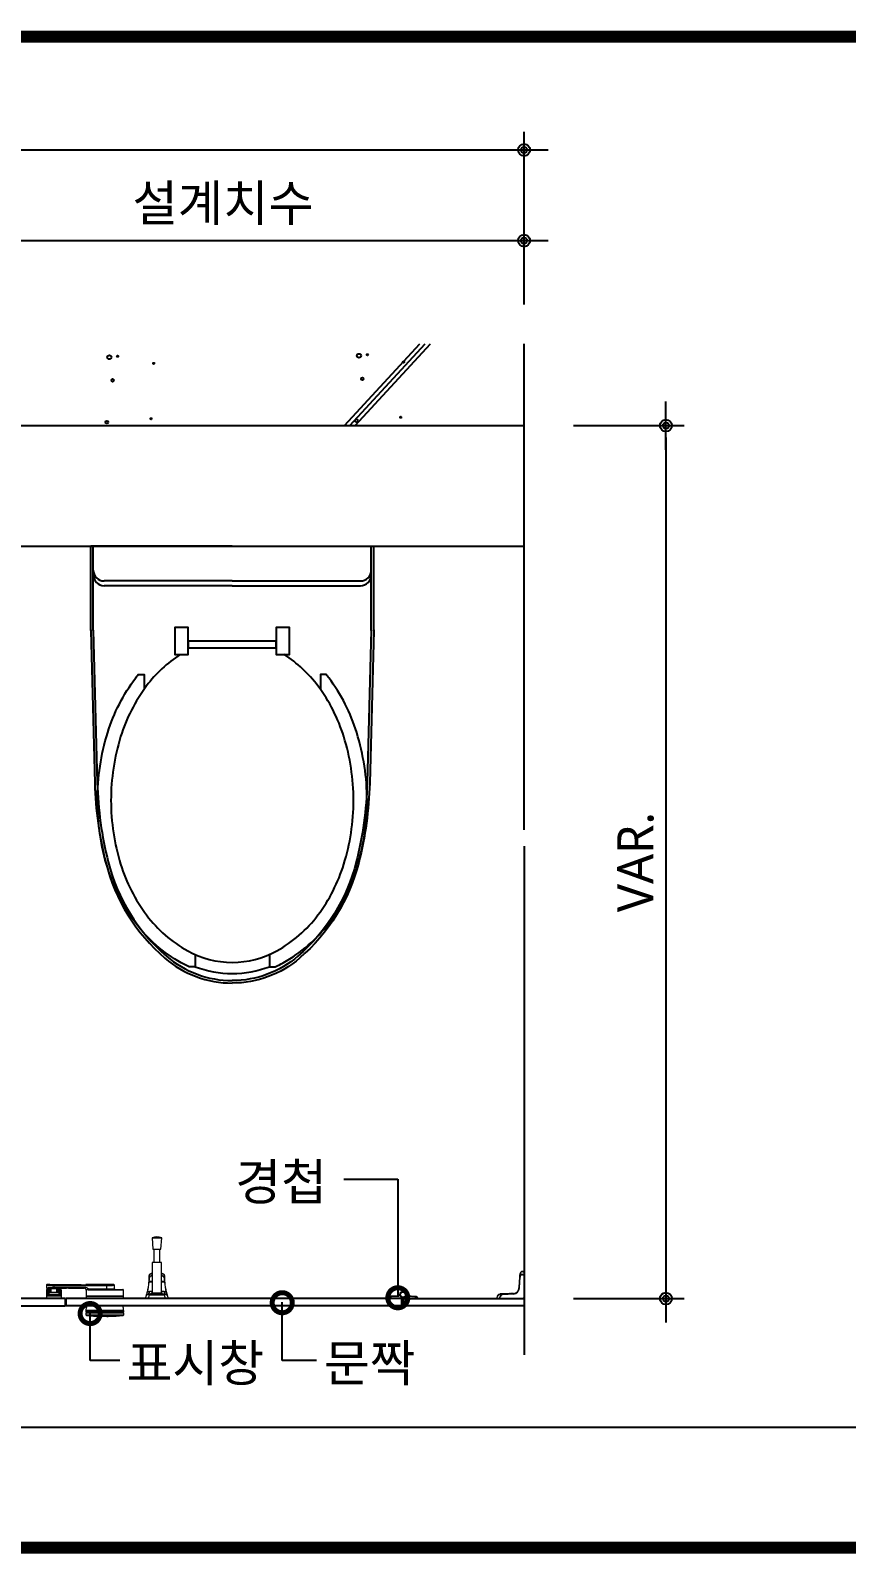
# Model space of a CAD drawing. Extents: x -256 to 8104, y -176 to 5714.
# Drawn here: x 3810 to 4488, y 2764 to 4029 of the extents above; entities that cross this region are included whole.
import ezdxf
from ezdxf.enums import TextEntityAlignment as Align

# ---------------------------------------------------------------- set-up
doc = ezdxf.new("R2010")
doc.units = 0
doc.header["$LTSCALE"] = 30
doc.layers.get('0').update_dxf_attribs({"linetype": 'CONTINUOUS'})
doc.layers.get('DEFPOINTS').update_dxf_attribs({"linetype": 'CONTINUOUS'})
for name, color, linetype in [('0_toilet', 6, 'CONTINUOUS'), ('DIM', 7, 'CONTINUOUS'), ('HAT', 8, 'CONTINUOUS'), ('경첩', 4, 'CONTINUOUS'), ('문자', 3, 'CONTINUOUS'), ('부자재', 4, 'CONTINUOUS'), ('옷걸이', 4, 'CONTINUOUS'), ('잠금쇠(회전형)', 4, 'CONTINUOUS'), ('치수', 1, 'CONTINUOUS'), ('해치', 8, 'CONTINUOUS')]:
    doc.layers.add(name, color=color, linetype=linetype)
doc.styles.add('돋움', font='malgun.ttf')
doc.dimstyles.new('10', dxfattribs={"dimscale": 10, "dimtxt": 3, "dimasz": 1, "dimexe": 1.5, "dimexo": 2, "dimgap": 1, "dimtad": 1, "dimdec": 0, "dimlunit": 6, "dimtxsty": '돋움', "dimblk": 'DIMDOT', "dimcen": -1, "dimdle": 1.5, "dimclrt": 3, "dimazin": 3, "dimtfac": 1, "dimtdec": 0, "dimtix": 1, "dimtmove": 2, "dimatfit": 3, "dimldrblk": 'DIMDOT', "dimarcsym": 0})

# ---------------------------------------------------------------- blocks, each defined once
blk = doc.blocks.new('DIMDOT')
at = {"linetype": 'Continuous'}
blk.add_line((-2, 0), (2, 0), dxfattribs=at)
for radius in [0.5, 0.25]:
    blk.add_circle((0, 0), radius, dxfattribs=at)
blk = doc.blocks.new('*D1074')
at = {"layer": 'DEFPOINTS', "color": 0}
for p in [(202562.7, -3123.2), (202562.7, -3848.2), (202659.6, -3848.2)]:
    blk.add_point(p, dxfattribs=at)
at = {"layer": 'DIM', "color": 0, "lineweight": -2, "ltscale": 10}
for p, q in [((202582.7, -3123.2), (202674.6, -3123.2)), ((202659.6, -3133.2), (202659.6, -3838.2)), ((202582.7, -3848.2), (202674.6, -3848.2))]:
    blk.add_line(p, q, dxfattribs=at)
at = {"layer": 'DIM', "color": 0, "lineweight": -2, "xscale": 10, "yscale": 10, "zscale": 10}
for p, rotation in [((202659.6, -3123.2), 90), ((202659.6, -3848.2), 270)]:
    blk.add_blockref('DIMDOT', p, dxfattribs=dict(at, rotation=rotation))
at = {"layer": 'DIM', "color": 3, "insert": (202634.4, -3485.7), "char_height": 30, "attachment_point": 5, "rotation": 90, "style": '돋움'}
blk.add_mtext('VAR.', dxfattribs=at)
blk = doc.blocks.new('_DOTSMALL')
at = {"color": 0, "linetype": 'ByBlock', "const_width": 0.5}
blk.add_lwpolyline([(-0.0625, 0, 1), (0.0625, 0, 1)], format="xyb", close=True, dxfattribs=at)
blk = doc.blocks.new('A$C63EC304E')
at = {"layer": '치수', "color": 1, "xscale": 2.5, "yscale": 2.5, "zscale": 2.5, "rotation": 234.3098741996962}
blk.add_blockref('_DOTSMALL', (0.312, 0.312), dxfattribs=at)
blk = doc.blocks.new('A$C2BC9653E')
at = {"layer": '치수', "xscale": 0.3333333333333333, "yscale": 0.3333333333333333, "zscale": 0.3333333333333333}
blk.add_blockref('A$C63EC304E', (0, 0), dxfattribs=at)
blk = doc.blocks.new('A$C7FC71301')
at = {"layer": '치수', "rotation": 180}
blk.add_blockref('A$C2BC9653E', (0.208, 0.208), dxfattribs=at)
blk = doc.blocks.new('A$C4A20372B')
at = {"layer": '치수'}
blk.add_blockref('A$C7FC71301', (0, 0), dxfattribs=at)
blk = doc.blocks.new('A$C566469F5')
at = {"layer": '치수'}
blk.add_blockref('A$C4A20372B', (0, 0), dxfattribs=at)
blk = doc.blocks.new('A$C7E317CD4')
at = {"layer": '해치', "xscale": 2, "yscale": 2, "zscale": 2}
blk.add_blockref('A$C566469F5', (0, 0), dxfattribs=at)
blk = doc.blocks.new('A$C601D7F27')
at = {"layer": '치수'}
blk.add_blockref('A$C7E317CD4', (0, 0), dxfattribs=at)
blk = doc.blocks.new('A$C38802C08')
at = {"layer": '치수'}
blk.add_blockref('A$C601D7F27', (0, 0), dxfattribs=at)
blk = doc.blocks.new('*D1075')
at = {"layer": 'DEFPOINTS', "color": 0}
for p in [(202541.7, -2969.6), (202041.7, -3042.7), (202541.7, -3042.7)]:
    blk.add_point(p, dxfattribs=at)
at = {"layer": 'DIM', "color": 0, "lineweight": -2, "ltscale": 10}
for p, q in [((202041.7, -3022.7), (202041.7, -2954.6)), ((202541.7, -3022.7), (202541.7, -2954.6)), ((202051.7, -2969.6), (202531.7, -2969.6))]:
    blk.add_line(p, q, dxfattribs=at)
at = {"layer": 'DIM', "color": 0, "lineweight": -2, "xscale": 10, "yscale": 10, "zscale": 10, "rotation": 180}
blk.add_blockref('DIMDOT', (202041.7, -2969.6), dxfattribs=at)
at = {"layer": 'DIM', "color": 0, "lineweight": -2, "xscale": 10, "yscale": 10, "zscale": 10}
blk.add_blockref('DIMDOT', (202541.7, -2969.6), dxfattribs=at)
at = {"layer": 'DIM', "color": 3, "insert": (202291.7, -2940), "char_height": 30, "attachment_point": 5, "style": '돋움'}
blk.add_mtext('설계치수', dxfattribs=at)
blk = doc.blocks.new('*D1076')
at = {"layer": 'DEFPOINTS', "color": 0}
for p in [(202541.7, -2894.3), (201041.7, -3042.7), (202541.7, -3042.7)]:
    blk.add_point(p, dxfattribs=at)
at = {"layer": 'DIM', "color": 0, "lineweight": -2, "ltscale": 10}
for p, q in [((201041.7, -3022.7), (201041.7, -2879.3)), ((202541.7, -3022.7), (202541.7, -2879.3)), ((201051.7, -2894.3), (202531.7, -2894.3))]:
    blk.add_line(p, q, dxfattribs=at)
at = {"layer": 'DIM', "color": 0, "lineweight": -2, "xscale": 10, "yscale": 10, "zscale": 10, "rotation": 180}
blk.add_blockref('DIMDOT', (201041.7, -2894.3), dxfattribs=at)
at = {"layer": 'DIM', "color": 0, "lineweight": -2, "xscale": 10, "yscale": 10, "zscale": 10}
blk.add_blockref('DIMDOT', (202541.7, -2894.3), dxfattribs=at)
at = {"layer": 'DIM', "color": 3, "insert": (201791.7, -2864.6), "char_height": 30, "attachment_point": 5, "style": '돋움'}
blk.add_mtext('설계치수', dxfattribs=at)
blk = doc.blocks.new('A$C10E41893')
at = {"layer": '부자재'}
for p, q in [((6.5, 0), (6.5, 196)), ((123.3, 196), (6.5, 196)), ((123.3, 192.5), (6.5, 192.5)), ((54.8, 0), (54.8, 177.5)), ((61.4, 0), (61.4, 177.5)), ((6.5, 0), (6.5, -196)), ((54.8, 0), (54.8, -177.5)), ((61.4, 0), (61.4, -177.5)), ((123.3, -192.5), (6.5, -192.5)), ((123.3, -196), (6.5, -196))]:
    blk.add_line(p, q, dxfattribs=at)
for points in [[(122.7, 196, -0.012538), (123.3, 196), (334.6, 190.3, -0.055395), (444.7, 175.1, -0.154276), (576.9, 93.3, -0.179504), (611.5, 0, -0.179504)], [(122.8, 192.5, -0.012538), (123.2, 192.5), (334.5, 186.8, -0.055395), (443.8, 171.7, -0.154276), (574.3, 91, -0.179504), (608, 0, -0.179504)], [(572, 51.4), (588.8, 51.4), (588.8, 59.6, 0.021185), (583.3, 70.7, 0.106084), (528.4, 133.7, 0.085733), (452.6, 172.4, 0.075373), (358.7, 186.6, 0.075373), (264.8, 172.4, 0.085733), (189, 133.7, 0.007337), (184.4, 130.1), (184.4, 122), (204.7, 122)], [(156.7, -72, 0.089162), (200.2, -118.7, 0.085733), (270.3, -154.5, 0.075373), (358.7, -167.9, 0.075373), (447.1, -154.5, 0.085733), (517.2, -118.7, 0.106084), (567, -61.6, 0.126931), (582.8, 0, 0.126931), (567, 61.6, 0.106084), (517.2, 118.7, 0.085733), (447.1, 154.5, 0.075373), (358.7, 167.9, 0.075373), (270.3, 154.5, 0.085733), (200.2, 118.7, 0.089162), (156.7, 72)], [(588.8, -51.4, 0.090214), (598.2, 0, 0.090214), (588.8, 51.4, 0.106084)], [(122.7, -196, 0.012538), (123.3, -196), (334.6, -190.3, 0.055395), (444.7, -175.1, 0.154276), (576.9, -93.3, 0.179504), (611.5, 0, 0.179504)], [(122.8, -192.5, 0.012538), (123.2, -192.5), (334.5, -186.8, 0.055395), (443.8, -171.7, 0.154276), (574.3, -91, 0.179504), (608, 0, 0.179504)], [(572, -51.4), (588.8, -51.4), (588.8, -59.6, -0.021185), (583.3, -70.7, -0.106084), (528.4, -133.7, -0.085733), (452.6, -172.4, -0.075373), (358.7, -186.6, -0.075373), (264.8, -172.4, -0.085733), (189, -133.7, -0.007337), (184.4, -130.1), (184.4, -122), (204.7, -122)]]:
    blk.add_lwpolyline(points, format="xyb", dxfattribs=at)
blk.add_lwpolyline([(138, -60.8), (119.3, -60.8), (119.3, -79.5), (156.7, -79.5), (156.7, -60.8), (138, -60.8), (147.3, -60.8), (147.3, 60.8), (138, 60.8), (156.7, 60.8), (156.7, 79.5), (119.3, 79.5), (119.3, 60.8), (138, 60.8), (138, -60.8), (119.3, -60.8)], dxfattribs=at)
for centre, start, end in [((39.8, 177.5), 0, 90), ((46.4, 177.5), 0, 90), ((39.8, -177.5), 270, 0), ((46.4, -177.5), 270, 0)]:
    blk.add_arc(centre, 15, start, end, dxfattribs=at)
blk = doc.blocks.new('AURA_40', base_point=(198321.5, -6824.2))
for p, q in [((202541.7, -3459), (202541.7, -3055.4)), ((201041.7, -3123.2), (202541.7, -3123.2)), ((201041.7, -3223.2), (202541.7, -3223.2)), ((202541.7, -3472.4), (202541.7, -3894.9))]:
    blk.add_line(p, q)
at = {"color": 8}
for p, q in [((200805.6, -3955), (202768.2, -3955)), ((202768.2, -3955), (204153.5, -3955))]:
    blk.add_line(p, q, dxfattribs=at)
at = {"color": 8, "const_width": 10}
for points in [[(200805.6, -2800.1), (204153.5, -2800.1)], [(198368.9, -4055), (204153.5, -4055)]]:
    blk.add_lwpolyline(points, dxfattribs=at)
at = {"layer": '0_toilet'}
for p, q in [((202160.7, -3848.2), (201931.7, -3848.2)), ((201931.7, -3854.2), (202160.7, -3854.2)), ((202160.7, -3854.2), (202160.7, -3848.2)), ((202440.3, -3848.2), (202161.4, -3848.2)), ((202161.4, -3854.2), (202161.4, -3848.2)), ((202440.3, -3854.2), (202161.4, -3854.2)), ((202440.3, -3854.2), (202440.3, -3848.2)), ((202441.8, -3848.2), (202541.7, -3848.2)), ((202441.8, -3854.2), (202441.8, -3848.2)), ((202541.7, -3854.2), (202441.8, -3854.2))]:
    blk.add_line(p, q, dxfattribs=at)
at = {"layer": '경첩', "color": 4, "linetype": 'Continuous', "lineweight": 15}
for p, q in [((202538.1, -3830.4), (202537.7, -3839.4)), ((202537.9, -3829), (202537.8, -3831.7)), ((202537.8, -3831.7), (202538, -3832)), ((202537.8, -3832.4), (202538, -3832.6)), ((202537.9, -3829), (202538.2, -3829.3)), ((202537.9, -3839.4), (202538.4, -3830.4)), ((202538, -3828.4), (202538.2, -3828.6)), ((202538.2, -3827.9), (202538.1, -3830.4)), ((202538.4, -3829.4), (202538.5, -3827.9)), ((202540.5, -3828.2), (202540.5, -3828.1)), ((202540.5, -3828.1), (202541.7, -3828.1)), ((202540.5, -3828.2), (202540.5, -3828.4)), ((202541.7, -3828.2), (202540.5, -3828.2)), ((202540.5, -3828.4), (202541.7, -3828.4)), ((202540.6, -3825.9), (202540.6, -3825.7)), ((202541.7, -3825.7), (202540.6, -3825.7)), ((202540.6, -3825.9), (202541.7, -3825.9)), ((202541.7, -3825.9), (202541.7, -3825.7)), ((202541.7, -3828.1), (202541.7, -3825.9)), ((202541.7, -3828.4), (202541.7, -3828.2)), ((202541.7, -3828.4), (202541.7, -3846.7)), ((202524, -3844.6), (202521.5, -3844.7)), ((202521.5, -3844.9), (202522.9, -3844.9)), ((202521.9, -3844.5), (202522, -3844.4)), ((202521.9, -3844.5), (202522.1, -3844.7)), ((202525.2, -3844.3), (202522, -3844.4)), ((202532.9, -3844.2), (202524, -3844.6)), ((202524, -3844.8), (202532.9, -3844.4)), ((202525.2, -3844.3), (202525.5, -3844.5)), ((202525.9, -3844.2), (202526.2, -3844.5)), ((202526.3, -3844.2), (202526.5, -3844.5)), ((202529.6, -3844.1), (202526.9, -3844.2)), ((202526.9, -3844.2), (202527.2, -3844.4)), ((202529.6, -3844.1), (202529.9, -3844.3)), ((202530.3, -3844), (202530.5, -3844.3)), ((202530.6, -3844), (202530.9, -3844.2)), ((202532.7, -3843.9), (202531.3, -3844)), ((202531.3, -3844), (202531.6, -3844.2)), ((202532.7, -3843.9), (202532.9, -3844.2)), ((202532.9, -3843.9), (202532.7, -3843.9)), ((202533.9, -3843.7), (202534.1, -3843.9)), ((202534.5, -3843.6), (202534.6, -3843.8)), ((202534.7, -3843.5), (202534.9, -3843.7)), ((202535.2, -3843.2), (202535.3, -3843.4)), ((202535.4, -3843.1), (202535.6, -3843.3)), ((202536.5, -3842), (202536.6, -3842.2)), ((202536.6, -3841.8), (202536.8, -3842)), ((202536.9, -3841.4), (202537.1, -3841.6)), ((202537, -3841.2), (202537.2, -3841.4)), ((202537.2, -3840.8), (202537.4, -3841)), ((202537.5, -3840.5), (202537.3, -3840.2)), ((202537.3, -3840.2), (202537.5, -3840.4)), ((202537.5, -3838.7), (202537.4, -3839.4)), ((202537.4, -3839.6), (202537.6, -3839.9)), ((202537.4, -3839.9), (202537.6, -3840.1)), ((202537.6, -3836.6), (202537.5, -3837)), ((202537.5, -3837), (202537.8, -3837.3)), ((202537.5, -3837.3), (202537.8, -3837.5)), ((202537.5, -3837.3), (202537.5, -3838.2)), ((202537.5, -3838.2), (202537.7, -3838.4)), ((202537.5, -3838.2), (202537.5, -3838.3)), ((202537.5, -3838.3), (202537.7, -3838.5)), ((202537.5, -3838.3), (202537.5, -3838.6)), ((202537.5, -3838.6), (202537.7, -3838.9)), ((202537.5, -3838.6), (202537.5, -3838.7)), ((202537.5, -3838.7), (202537.7, -3839)), ((202537.7, -3833.7), (202537.6, -3836.6)), ((202537.6, -3836.6), (202537.8, -3836.8)), ((202537.6, -3836.6), (202537.8, -3836.9)), ((202537.7, -3832.7), (202538, -3833)), ((202537.7, -3832.7), (202537.7, -3833.4)), ((202537.7, -3833.4), (202538, -3833.6)), ((202537.7, -3833.7), (202537.9, -3834)), ((202519.5, -3847), (202519.2, -3847)), ((202519.2, -3847), (202519.2, -3848.2)), ((202519.2, -3848.2), (202519.5, -3848.2)), ((202519.5, -3848.2), (202519.5, -3847)), ((202519.5, -3848.2), (202521.6, -3848.2)), ((202521.6, -3848.2), (202521.6, -3846.9)), ((202521.6, -3846.9), (202521.7, -3846.9)), ((202521.7, -3846.9), (202522, -3846.9)), ((202521.7, -3846.9), (202521.7, -3848.2)), ((202521.7, -3848.2), (202522, -3848.2)), ((202522, -3848.2), (202522, -3846.9)), ((202540.2, -3848.2), (202522, -3848.2))]:
    blk.add_line(p, q, dxfattribs=at)
at = {"layer": '경첩', "color": 4, "linetype": 'Continuous', "lineweight": 15, "flags": 128}
for points in [[(202537.8, -3831.7), (202537.8, -3831.8), (202537.8, -3832), (202537.8, -3832.1), (202537.8, -3832.2), (202537.8, -3832.3), (202537.8, -3832.3), (202537.8, -3832.4), (202537.8, -3832.4)], [(202537.9, -3828.5), (202538, -3828.5), (202538, -3828.5), (202538, -3828.5), (202538, -3828.4), (202538, -3828.4), (202538, -3828.4), (202538, -3828.4), (202538, -3828.4)], [(202537.9, -3828.5), (202537.9, -3828.6), (202537.9, -3828.7), (202537.9, -3828.9), (202537.9, -3829)], [(202538.1, -3830.4), (202538.1, -3830.4), (202538.1, -3830.4), (202538.2, -3830.4), (202538.2, -3830.4), (202538.2, -3830.4), (202538.3, -3830.4), (202538.3, -3830.4), (202538.4, -3830.4)], [(202538.5, -3827.9), (202538.4, -3827.9), (202538.4, -3827.9), (202538.3, -3827.9), (202538.3, -3827.9), (202538.3, -3827.9), (202538.2, -3827.9), (202538.2, -3827.9), (202538.2, -3827.9)], [(202521.5, -3844.9), (202521.5, -3844.9), (202521.5, -3844.8), (202521.5, -3844.8), (202521.5, -3844.8), (202521.5, -3844.7), (202521.5, -3844.7), (202521.5, -3844.7), (202521.5, -3844.7)], [(202524, -3844.6), (202524, -3844.6), (202524, -3844.6), (202524, -3844.6), (202524, -3844.6), (202524, -3844.7), (202524, -3844.7), (202524, -3844.8), (202524, -3844.8)], [(202525.9, -3844.2), (202525.9, -3844.2), (202525.9, -3844.2), (202525.8, -3844.2), (202525.7, -3844.2), (202525.6, -3844.2), (202525.5, -3844.3), (202525.4, -3844.3), (202525.2, -3844.3)], [(202526.9, -3844.2), (202526.8, -3844.2), (202526.7, -3844.2), (202526.6, -3844.2), (202526.5, -3844.2), (202526.4, -3844.2), (202526.3, -3844.2), (202526.3, -3844.2), (202526.3, -3844.2), (202526.3, -3844.2)], [(202530.3, -3844), (202530.3, -3844), (202530.3, -3844), (202530.2, -3844), (202530.1, -3844), (202530, -3844), (202529.9, -3844), (202529.8, -3844.1), (202529.6, -3844.1)], [(202531.3, -3844), (202531.2, -3844), (202531.1, -3844), (202530.9, -3844), (202530.8, -3844), (202530.8, -3844), (202530.7, -3844), (202530.7, -3844), (202530.6, -3844)], [(202532.9, -3844.2), (202532.9, -3844.2), (202532.9, -3844.2), (202532.9, -3844.2), (202532.9, -3844.2), (202532.9, -3844.3), (202532.9, -3844.3), (202532.9, -3844.4), (202532.9, -3844.4)], [(202537.3, -3840.2), (202537.3, -3840.2), (202537.3, -3840.2)], [(202537.4, -3839.6), (202537.4, -3839.8), (202537.4, -3839.9)], [(202537.5, -3837), (202537.5, -3837.1), (202537.5, -3837.2), (202537.5, -3837.3)], [(202537.6, -3836.6), (202537.6, -3836.6), (202537.6, -3836.6)], [(202537.7, -3839.4), (202537.7, -3839.4), (202537.7, -3839.4), (202537.7, -3839.4), (202537.8, -3839.4), (202537.8, -3839.4), (202537.8, -3839.4), (202537.9, -3839.4), (202537.9, -3839.4)]]:
    blk.add_lwpolyline(points, dxfattribs=at)
at = {"layer": '경첩', "color": 4, "linetype": 'Continuous', "lineweight": 15}
for centre, radius, start, end in [((202540.5, -3830.5), 2.35, 90, 177.3017), ((202540.6, -3828), 2.35, 90, 177.3017), ((202540.5, -3830.5), 2.1, 90, 177.3017), ((202540.6, -3828), 2.1, 90, 177.3017), ((202521.6, -3847), 2.35, 92.6983, 180), ((202521.6, -3847), 2.1, 92.6983, 180), ((202524.1, -3846.9), 2.35, 92.6983, 180), ((202524.1, -3846.9), 2.1, 92.6983, 180), ((202532.7, -3839.2), 5.25, 272.6983, 357.3017), ((202532.7, -3839.2), 5, 272.6983, 357.3017), ((202532.7, -3839.2), 4.75, 272.6983, 285), ((202532.7, -3839.2), 4.75, 284.9998, 291.7506), ((202532.7, -3839.2), 4.75, 294.9948, 301.2998), ((202532.7, -3839.2), 4.75, 301.2991, 304.3858), ((202532.7, -3839.2), 4.75, 304.3849, 322.5608), ((202532.7, -3839.2), 4.75, 322.5612, 325.6145), ((202532.7, -3839.2), 4.75, 325.6151, 331.8264), ((202532.7, -3839.2), 4.75, 335.0052, 340.234), ((202532.7, -3839.2), 4.75, 340.234, 346.7569), ((202532.7, -3839.2), 4.75, 346.8377, 351.3944), ((202532.7, -3839.2), 4.75, 354.0912, 357.3017), ((202540.2, -3846.7), 1.5, 270, 0)]:
    blk.add_arc(centre, radius, start, end, dxfattribs=at)
at = {"layer": '부자재'}
for p, q in [((202429.6, -3847.3), (202429.6, -3848.2)), ((202440.3, -3848.2), (202429.6, -3848.2)), ((202437.4, -3846.1), (202430.2, -3846.6)), ((202430.9, -3847.1), (202430.9, -3848.2)), ((202441.1, -3847.6), (202441.1, -3848.4)), ((202441.3, -3848.4), (202441.1, -3848.4)), ((202441.3, -3847.6), (202441.3, -3848.4)), ((202441.8, -3848.1), (202441.8, -3848.2)), ((202441.8, -3848.2), (202452.8, -3848.2)), ((202444.1, -3846), (202452.2, -3846.6)), ((202451.5, -3847.1), (202451.5, -3848.2)), ((202452.8, -3847.3), (202452.8, -3848.2))]:
    blk.add_line(p, q, dxfattribs=at)
at = {"layer": '부자재', "color": 1}
blk.add_circle((202441.2, -3845), 2.34, dxfattribs=at)
at = {"layer": '부자재'}
for centre, radius, start, end in [((202437.3, -3844.8), 1.29, 272.9231, 352.4724), ((202441.2, -3845), 2.62, 270, 180), ((202445.1, -3844.8), 1.29, 187.5276, 267.0769), ((202430.3, -3847.3), 0.7, 101.7765, 181.6712), ((202431.7, -3847.3), 0.884, 113.4077, 164.5497), ((202441.6, -3849.2), 1.65, 102.5267, 141.5475), ((202440.9, -3849.2), 1.65, 43.1003, 77.4733), ((202441.3, -3845.3), 2.86, 280.084, 345.9792), ((202450.7, -3847.3), 0.884, 15.4503, 67.3004), ((202452.1, -3847.3), 0.7, 358.3288, 78.2235)]:
    blk.add_arc(centre, radius, start, end, dxfattribs=at)
at = {"layer": '옷걸이', "lineweight": 15}
for p, q in [((202232.7, -3797.7), (202233.4, -3807.2)), ((202232.7, -3797.7), (202240.7, -3797.7)), ((202233.4, -3807.2), (202239.9, -3807.2)), ((202234.2, -3807.2), (202234.2, -3818.1)), ((202239.2, -3818.1), (202239.2, -3807.2)), ((202239.9, -3807.2), (202240.7, -3797.7)), ((202232.9, -3818.3), (202232.7, -3843.6)), ((202240.4, -3818.3), (202232.9, -3818.3)), ((202233.2, -3818.1), (202236.7, -3818.1)), ((202236.7, -3818.1), (202240.1, -3818.1)), ((202240.6, -3843.6), (202240.4, -3818.3)), ((202232.8, -3827.5), (202232.7, -3827.5)), ((202232.7, -3827.5), (202232.7, -3827.6)), ((202232.8, -3827.6), (202232.7, -3827.6)), ((202232.7, -3829.1), (202232.7, -3829.4)), ((202232.7, -3829.1), (202232.8, -3829.1)), ((202232.8, -3829.4), (202232.7, -3829.4)), ((202240.6, -3827.5), (202240.5, -3827.5)), ((202240.6, -3827.6), (202240.5, -3827.6)), ((202240.5, -3829.1), (202240.6, -3829.1)), ((202240.6, -3829.4), (202240.5, -3829.4)), ((202240.6, -3827.5), (202240.6, -3827.6)), ((202240.6, -3829.1), (202240.6, -3829.4)), ((202229, -3844.7), (202228.9, -3844.8)), ((202228.9, -3844.8), (202228.9, -3844.8)), ((202244.4, -3844.8), (202228.9, -3844.8)), ((202230.4, -3842.7), (202229, -3842.7)), ((202230.4, -3842.7), (202229, -3842.7)), ((202232.8, -3834.6), (202230.3, -3834.6)), ((202230.3, -3843.2), (202230.4, -3842.7)), ((202230.4, -3833.8), (202232.8, -3833.8)), ((202230.4, -3845.5), (202230.4, -3844.9)), ((202230.4, -3844.9), (202242.9, -3844.9)), ((202241.4, -3843.6), (202231.9, -3843.6)), ((202240.5, -3833.8), (202242.9, -3833.8)), ((202243, -3834.6), (202240.5, -3834.6)), ((202244.3, -3842.7), (202242.9, -3842.7)), ((202242.9, -3842.7), (202243, -3843.2)), ((202244.3, -3842.7), (202242.9, -3842.7)), ((202242.9, -3845.5), (202242.9, -3844.9)), ((202244.4, -3844.8), (202244.3, -3844.7)), ((202244.5, -3844.8), (202244.4, -3844.7)), ((202244.4, -3844.8), (202244.4, -3844.8)), ((202227.2, -3848.1), (202228, -3845.5)), ((202229.5, -3848.1), (202227.2, -3848.1)), ((202228, -3845.5), (202228, -3845.5)), ((202228, -3845.5), (202228, -3845.5)), ((202230.4, -3845.5), (202229.5, -3848.1)), ((202243.8, -3848.1), (202229.5, -3848.1)), ((202242.9, -3845.5), (202230.4, -3845.5)), ((202243.8, -3848.1), (202242.9, -3845.5)), ((202246.2, -3848.1), (202243.8, -3848.1)), ((202245.3, -3845.5), (202246.2, -3848.1)), ((202245.3, -3845.5), (202245.3, -3845.5)), ((202245.3, -3845.5), (202245.3, -3845.5))]:
    blk.add_line(p, q, dxfattribs=at)
at = {"layer": '옷걸이', "lineweight": 15, "flags": 128}
for points in [[(202232.7, -3827.5), (202232.7, -3827.5), (202232.3, -3827.5), (202232, -3827.5), (202231.7, -3827.6), (202231.4, -3827.7), (202231.1, -3827.9), (202230.9, -3828), (202230.7, -3828.2), (202230.5, -3828.4), (202230.4, -3828.6), (202230.3, -3828.8), (202230.2, -3829.1), (202230.2, -3829.1)], [(202232.7, -3827.6), (202232.3, -3827.6), (202231.9, -3827.6), (202231.5, -3827.8), (202231.2, -3827.9), (202230.9, -3828.1), (202230.6, -3828.3), (202230.4, -3828.6), (202230.3, -3828.8), (202230.2, -3829.1), (202230.2, -3829.2)], [(202230.2, -3830.7), (202230.3, -3830.4), (202230.4, -3830.2), (202230.6, -3829.9), (202230.8, -3829.7), (202231.1, -3829.5), (202231.4, -3829.3), (202231.8, -3829.2), (202232.2, -3829.1), (202232.7, -3829.1)], [(202232.7, -3829.4), (202232.2, -3829.5), (202231.9, -3829.5), (202231.5, -3829.7), (202231.2, -3829.8), (202231, -3830), (202230.8, -3830.2), (202230.6, -3830.4), (202230.5, -3830.6), (202230.5, -3830.9)], [(202243.1, -3829.2), (202243.1, -3829.2), (202243.1, -3828.9), (202243, -3828.7), (202242.9, -3828.5), (202242.7, -3828.3), (202242.6, -3828.1), (202242.3, -3827.9), (202242.1, -3827.8), (202241.8, -3827.7), (202241.5, -3827.6), (202241.2, -3827.5), (202240.8, -3827.5), (202240.6, -3827.5)], [(202243.1, -3829.2), (202243, -3828.9), (202243, -3828.7), (202242.8, -3828.4), (202242.6, -3828.2), (202242.3, -3828), (202241.9, -3827.8), (202241.6, -3827.7), (202241.2, -3827.6), (202240.7, -3827.6), (202240.6, -3827.6)], [(202240.6, -3829.1), (202241, -3829.1), (202241.4, -3829.2), (202241.8, -3829.3), (202242.1, -3829.4), (202242.4, -3829.6), (202242.7, -3829.8), (202242.9, -3830.1), (202243, -3830.3), (202243.1, -3830.7)], [(202242.8, -3830.9), (202242.8, -3830.6), (202242.6, -3830.3), (202242.5, -3830.1), (202242.2, -3829.9), (202242, -3829.8), (202241.7, -3829.6), (202241.3, -3829.5), (202240.9, -3829.5), (202240.6, -3829.4)], [(202228.7, -3842.9), (202228.7, -3842.9), (202228.7, -3842.9)], [(202228.9, -3844.7), (202228.9, -3844.8), (202228.8, -3844.8)], [(202229, -3844.7), (202229, -3844.8), (202228.9, -3844.8)], [(202228.9, -3844.7), (202228.9, -3844.7), (202229, -3844.7)], [(202229, -3842.7), (202229, -3842.7), (202229, -3842.7)], [(202230.1, -3834.5), (202230.1, -3834.5), (202230.1, -3834.5), (202230.1, -3834.5), (202230.1, -3834.5), (202230.2, -3834.6), (202230.2, -3834.6), (202230.3, -3834.6), (202230.3, -3834.6)], [(202231.2, -3844.8), (202230.7, -3844.8), (202230.5, -3844.8), (202230.4, -3844.7), (202230.5, -3844.7), (202230.8, -3844.7), (202230.9, -3844.6)], [(202232.7, -3842.3), (202232.1, -3842.3), (202230.8, -3842.4)], [(202242.5, -3842.4), (202240.9, -3842.3), (202240.6, -3842.3)], [(202242.4, -3844.6), (202242.7, -3844.7), (202242.9, -3844.7), (202242.9, -3844.7), (202242.7, -3844.8), (202242.4, -3844.8), (202241.9, -3844.8)], [(202243.2, -3834.5), (202243.2, -3834.5), (202243.2, -3834.5), (202243.2, -3834.5), (202243.2, -3834.5), (202243.1, -3834.6), (202243.1, -3834.6), (202243, -3834.6), (202243, -3834.6)], [(202244.4, -3844.8), (202244.3, -3844.8), (202244.3, -3844.7)], [(202244.4, -3844.7), (202244.4, -3844.7), (202244.3, -3844.7)]]:
    blk.add_lwpolyline(points, dxfattribs=at)
at = {"layer": '옷걸이', "lineweight": 15}
for centre, radius, start, end in [((202236.7, -3808), 11, 68.7607, 111.2393), ((202233.2, -3818.3), 0.25, 90, 179.5), ((202240.1, -3818.3), 0.25, 0.5, 90), ((202177.5, -3830.3), 52.8, 356.4511, 359.6096), ((202177.5, -3830.3), 52.8, 359.6096, 1.2369), ((202230.5, -3830.7), 0.227, 188.2087, 276.392), ((202177.5, -3830.5), 53, 356.4511, 359.6096), ((202177.5, -3828.7), 55.3, 359.6189, 1.2073), ((202295.8, -3828.7), 55.3, 178.7927, 180.3811), ((202242.8, -3830.7), 0.227, 263.608, 351.7913), ((202295.8, -3830.5), 53, 180.3904, 183.5489), ((202295.8, -3830.3), 52.8, 178.7631, 180.3904), ((202295.8, -3830.3), 52.8, 180.3904, 183.5489), ((202178.7, -3830.7), 51.5, 343.2376, 346.2577), ((202228.9, -3845.8), 1, 89.9937, 161.8081), ((202229.1, -3845.9), 1.17, 101.397, 160.6752), ((202179.1, -3830.5), 51.3, 343.5226, 346.2377), ((202177.5, -3830.3), 52.8, 346.2317, 355.4136), ((202229, -3842.9), 0.25, 90.2728, 166.2395), ((202229, -3843), 0.247, 89.2585, 165.9158), ((202228.5, -3843), 1.81, 282.0607, 352.5143), ((202177.5, -3830.3), 53, 346.5097, 355.4136), ((202228.4, -3842.6), 2.24, 284.8265, 3.5932), ((202230.4, -3833.6), 0.23, 185.4574, 275.1888), ((202177.5, -3830.3), 52.8, 355.4136, 356.451), ((202196.4, -3831.2), 34.1, 354.2736, 355.5668), ((202230.7, -3842.8), 0.376, 79.9393, 150.5456), ((202230.6, -3842.7), 0.248, 89.5881, 179.723), ((202230.8, -3842.7), 0.307, 84.7786, 118.9817), ((202230.5, -3843.3), 1.43, 284.1057, 346.9245), ((202236.8, -3443.7), 401.1, 269.1968, 270.7316), ((202242.8, -3843.3), 1.44, 193.1186, 255.9655), ((202242.5, -3842.8), 0.4, 32.0092, 97.8083), ((202242.5, -3842.7), 0.271, 58.6344, 97.6053), ((202244.9, -3842.6), 2.24, 176.3909, 255.1894), ((202242.7, -3842.7), 0.248, 0.277, 90.4119), ((202242.9, -3833.6), 0.23, 264.8112, 354.5426), ((202276.9, -3831.2), 34.1, 184.4333, 185.7264), ((202295.8, -3830.3), 53, 184.5864, 193.4903), ((202244.8, -3843), 1.8, 186.7864, 258.2605), ((202295.8, -3830.3), 52.8, 183.5489, 184.5865), ((202295.8, -3830.3), 52.8, 184.5864, 193.7683), ((202244.3, -3842.9), 0.25, 13.7617, 89.4531), ((202244.3, -3843), 0.247, 14.0842, 90.7415), ((202294, -3830.5), 51.2, 193.7584, 196.469), ((202244.4, -3845.8), 1, 18.1919, 90.0063), ((202244.2, -3845.9), 1.16, 19.2937, 79.3942), ((202294.8, -3830.6), 51.7, 193.7493, 196.7564)]:
    blk.add_arc(centre, radius, start, end, dxfattribs=at)
at = {"layer": '잠금쇠(회전형)', "linetype": 'Continuous', "lineweight": 15}
for p, q in [((202144.9, -3837.1), (202144.9, -3839.6)), ((202144.9, -3839.6), (202148.2, -3839.6)), ((202144.9, -3841.2), (202144.9, -3848.2)), ((202145.3, -3841.2), (202144.9, -3841.2)), ((202145.3, -3846.2), (202145.3, -3841.2)), ((202145.3, -3841.2), (202145.8, -3841.2)), ((202147.3, -3836.6), (202145.4, -3836.6)), ((202145.4, -3840.7), (202145.8, -3840.7)), ((202145.8, -3841.2), (202145.8, -3840.7)), ((202145.8, -3840.7), (202147.7, -3840.7)), ((202145.8, -3841.2), (202145.8, -3845.7)), ((202147.7, -3841.2), (202145.8, -3841.2)), ((202145.9, -3841.7), (202147.7, -3841.7)), ((202145.9, -3845.7), (202145.9, -3841.7)), ((202146.4, -3842.2), (202145.9, -3841.7)), ((202146.4, -3842.2), (202146.4, -3845.7)), ((202147.7, -3842.2), (202146.4, -3842.2)), ((202146.9, -3843.2), (202146.9, -3844.7)), ((202154.1, -3843.2), (202146.9, -3843.2)), ((202146.9, -3844.7), (202154.1, -3844.7)), ((202147.2, -3842.9), (202153.9, -3842.9)), ((202153.9, -3844.9), (202147.2, -3844.9)), ((202147.7, -3841.2), (202147.7, -3840.7)), ((202147.7, -3840.7), (202148.7, -3840.7)), ((202147.7, -3841.7), (202147.7, -3841.2)), ((202148.2, -3841.2), (202147.7, -3841.2)), ((202147.7, -3841.7), (202147.7, -3842.2)), ((202147.7, -3841.7), (202148.2, -3841.7)), ((202148.7, -3842.2), (202147.7, -3842.2)), ((202148.2, -3839.6), (202148.2, -3839.6)), ((202148.2, -3841.2), (202148.2, -3841.7)), ((202148.7, -3841.2), (202148.2, -3841.2)), ((202148.2, -3841.7), (202148.7, -3841.7)), ((202148.7, -3840.1), (202148.7, -3842.9)), ((202173.7, -3836.8), (202151.2, -3836.8)), ((202173.7, -3836.8), (202151.2, -3836.8)), ((202151.2, -3836.8), (202151.2, -3836.8)), ((202151.2, -3837), (202195.2, -3837)), ((202151.2, -3837.5), (202151.2, -3837)), ((202151.2, -3837.5), (202151.2, -3839.1)), ((202195.2, -3837.5), (202151.2, -3837.5)), ((202177.6, -3839.1), (202151.2, -3839.1)), ((202153.7, -3842.9), (202153.7, -3840.1)), ((202153.7, -3840.7), (202154.7, -3840.7)), ((202154.2, -3841.2), (202153.7, -3841.2)), ((202153.7, -3841.7), (202154.2, -3841.7)), ((202154.7, -3842.2), (202153.7, -3842.2)), ((202153.9, -3842.9), (202155.2, -3842.9)), ((202155.2, -3844.9), (202153.9, -3844.9)), ((202155.4, -3843.2), (202154.1, -3843.2)), ((202154.1, -3844.7), (202155.4, -3844.7)), ((202154.2, -3839.6), (202161.5, -3839.6)), ((202154.7, -3841.2), (202154.2, -3841.2)), ((202154.2, -3841.7), (202154.2, -3841.2)), ((202154.2, -3841.7), (202154.7, -3841.7)), ((202154.7, -3840.7), (202154.7, -3841.2)), ((202154.7, -3840.7), (202156.6, -3840.7)), ((202156.6, -3841.2), (202154.7, -3841.2)), ((202154.7, -3841.2), (202154.7, -3841.7)), ((202154.7, -3841.7), (202156.4, -3841.7)), ((202154.7, -3841.7), (202154.7, -3842.2)), ((202155.9, -3842.2), (202154.7, -3842.2)), ((202155.4, -3844.7), (202155.4, -3843.2)), ((202156.4, -3841.7), (202155.9, -3842.2)), ((202155.9, -3845.7), (202155.9, -3842.2)), ((202156.4, -3841.7), (202156.4, -3845.7)), ((202156.6, -3840.7), (202156.6, -3841.2)), ((202156.6, -3840.7), (202156.9, -3840.7)), ((202156.6, -3845.7), (202156.6, -3841.2)), ((202156.6, -3841.2), (202157, -3841.2)), ((202157, -3841.2), (202157, -3846.2)), ((202157.4, -3841.2), (202157, -3841.2)), ((202157.4, -3848.2), (202157.4, -3841.2)), ((202163.4, -3839.6), (202176.4, -3839.6)), ((202173.7, -3836.8), (202173.7, -3836.8)), ((202176.4, -3839.6), (202176.4, -3839.6)), ((202200.9, -3836.6), (202177.6, -3836.6)), ((202177.9, -3841.2), (202177.9, -3846.1)), ((202179.3, -3840.6), (202179.2, -3840.4)), ((202208.9, -3841.1), (202179.4, -3841.1)), ((202180, -3840.6), (202180, -3840.1)), ((202180, -3840.1), (202195.2, -3840.1)), ((202180, -3840.6), (202208.4, -3840.6)), ((202195.2, -3837), (202195.2, -3837.5)), ((202195.2, -3840.1), (202195.2, -3837.5)), ((202195.2, -3840.6), (202195.2, -3840.1)), ((202195.2, -3840.1), (202201.4, -3840.1)), ((202201.4, -3840.1), (202201.4, -3837.1)), ((202208.9, -3846.1), (202208.9, -3841.1)), ((202144.9, -3848.2), (202157.4, -3848.2)), ((202157, -3846.2), (202145.3, -3846.2)), ((202145.8, -3845.7), (202145.9, -3845.7)), ((202145.9, -3845.7), (202146, -3845.7)), ((202146, -3845.7), (202156.4, -3845.7)), ((202156.4, -3845.7), (202156.4, -3845.7)), ((202156.4, -3845.7), (202156.6, -3845.7)), ((202208.9, -3846.1), (202177.9, -3846.1)), ((202177.9, -3846.2), (202177.9, -3847.9)), ((202177.9, -3846.2), (202208.9, -3846.2)), ((202177.9, -3847.9), (202208.9, -3847.9)), ((202208.7, -3848.2), (202178.2, -3848.2)), ((202208.5, -3854.3), (202178.4, -3854.3)), ((202178.5, -3854.2), (202193.4, -3854.2)), ((202185.7, -3846.1), (202185.7, -3846.2)), ((202193.4, -3854.2), (202208.3, -3854.2)), ((202201.2, -3846.2), (202201.2, -3846.1)), ((202205.8, -3846.2), (202205.8, -3846.1)), ((202207.9, -3846.2), (202207.9, -3846.1)), ((202207.9, -3846.2), (202207.9, -3846.1)), ((202208.9, -3847.9), (202208.9, -3846.2)), ((202177.7, -3858.2), (202177.7, -3859.2)), ((202209.2, -3858.2), (202177.7, -3858.2)), ((202209.2, -3859.2), (202177.7, -3859.2)), ((202177.7, -3860.2), (202177.7, -3861.7)), ((202209.2, -3860.2), (202177.7, -3860.2)), ((202177.7, -3861.7), (202193.4, -3861.7)), ((202193.4, -3862.2), (202178.1, -3862.2)), ((202208.7, -3859.7), (202178.2, -3859.7)), ((202208.7, -3859.7), (202178.2, -3859.7)), ((202181.3, -3862.5), (202205.6, -3862.5)), ((202181.3, -3862.5), (202193.4, -3862.5)), ((202205.3, -3862.5), (202181.6, -3862.5)), ((202187.8, -3862.7), (202187.9, -3862.7)), ((202187.9, -3862.7), (202199, -3862.7)), ((202190.7, -3862.8), (202190.7, -3862.7)), ((202191.3, -3862.9), (202195.6, -3862.9)), ((202191.3, -3862.9), (202195.6, -3862.9)), ((202191.6, -3862.7), (202191.6, -3862.8)), ((202191.6, -3862.8), (202195.2, -3862.8)), ((202195.2, -3862.9), (202191.7, -3862.9)), ((202193.4, -3861.7), (202209.2, -3861.7)), ((202208.7, -3862.2), (202193.4, -3862.2)), ((202193.4, -3862.5), (202205.6, -3862.5)), ((202195.2, -3862.8), (202195.2, -3862.7)), ((202196.1, -3862.7), (202196.1, -3862.8)), ((202199, -3862.7), (202199.2, -3862.7)), ((202209.2, -3859.2), (202209.2, -3858.2)), ((202209.2, -3861.7), (202209.2, -3860.2))]:
    blk.add_line(p, q, dxfattribs=at)
at = {"layer": '잠금쇠(회전형)', "linetype": 'Continuous', "lineweight": 15, "flags": 128}
for points in [[(202151.2, -3836.8), (202150.5, -3836.8), (202149.9, -3836.8), (202149.3, -3836.7), (202148.7, -3836.7), (202148.3, -3836.7), (202147.9, -3836.6), (202147.6, -3836.6), (202147.4, -3836.6), (202147.3, -3836.6), (202147.3, -3836.6)], [(202187.8, -3862.7), (202187.6, -3862.7), (202187.5, -3862.7), (202187.5, -3862.7), (202187.6, -3862.7), (202187.8, -3862.7)], [(202191.7, -3862.9), (202191.7, -3862.9), (202191.7, -3862.9), (202191.7, -3862.9), (202191.6, -3862.9), (202191.6, -3862.9), (202191.6, -3862.8), (202191.6, -3862.8), (202191.6, -3862.8)], [(202195.2, -3862.9), (202195.2, -3862.9), (202195.2, -3862.9), (202195.2, -3862.9), (202195.2, -3862.9), (202195.2, -3862.9), (202195.2, -3862.8), (202195.2, -3862.8), (202195.2, -3862.8)], [(202199.2, -3862.7), (202199.2, -3862.7), (202199.4, -3862.7), (202199.4, -3862.7), (202199.3, -3862.7), (202199.1, -3862.7)]]:
    blk.add_lwpolyline(points, dxfattribs=at)
at = {"layer": '잠금쇠(회전형)', "linetype": 'Continuous', "lineweight": 15}
for centre, radius, start, end in [((202145.4, -3837.1), 0.5, 90, 180), ((202151.2, -3791.1), 46.4, 262.2082, 269.9516), ((202151.2, -3879), 39.9, 90.0704, 99.0775), ((202145.4, -3841.2), 0.5, 90, 180), ((202145.8, -3841.2), 0.485, 91.9622, 181.8362), ((202151.2, -3798.2), 38.9, 261.4299, 269.9411), ((202147.2, -3843.2), 0.25, 90, 180), ((202147.2, -3844.7), 0.25, 180, 270), ((202147.7, -3841.2), 0.5, 0, 90), ((202147.7, -3841.7), 0.5, 270, 0), ((202151.2, -3879.8), 40.4, 85.7371, 94.238), ((202148.2, -3840.1), 0.5, 0.4364, 88.0475), ((202151.2, -3867.7), 27.7, 84.8219, 95.1479), ((202154.2, -3840.1), 0.5, 89.9688, 179.9724), ((202154.7, -3841.2), 0.5, 90, 180), ((202154.7, -3841.7), 0.5, 180, 270), ((202155.2, -3843.2), 0.25, 0, 90), ((202155.2, -3844.7), 0.25, 270, 0), ((202156.6, -3841.2), 0.485, 358.1638, 88.0378), ((202156.9, -3841.2), 0.5, 0, 90), ((202162.4, -3878.9), 39.3, 88.5426, 91.4397), ((202173.7, -3797.2), 39.6, 270.014, 275.6703), ((202168.9, -3818.6), 22.3, 289.4853, 292.988), ((202176.4, -3841.1), 1.56, 359.595, 89.9503), ((202177.7, -3840.6), 1.54, 8.6008, 92.9035), ((202199.9, -3888.8), 52.5, 113.1385, 114.7084), ((202180, -3841.3), 1.18, 89.4884, 132.259), ((202181, -3840.4), 1.69, 184.5827, 202.3275), ((202180, -3841.2), 0.588, 82.6337, 171.8516), ((202195.2, -3798.2), 38.8, 270.0516, 278.5774), ((202195.2, -3791.2), 46.3, 270.0429, 277.7974), ((202200.9, -3837.1), 0.5, 0, 90), ((202201.9, -3840.1), 0.5, 180, 270), ((202208.4, -3841.1), 0.5, 0, 90), ((202146.1, -3846.5), 0.816, 110.8265, 158.264), ((202156.3, -3846.5), 0.816, 21.736, 69.1735), ((202188.7, -3858.2), 11, 159.2996, 180), ((202178.2, -3847.9), 0.25, 180, 270), ((202178.5, -3854.3), 0.15, 90, 159.2996), ((202208.3, -3854.3), 0.15, 20.7004, 90), ((202198.1, -3858.2), 11, 0, 20.7004), ((202208.7, -3847.9), 0.25, 270, 0), ((202177.7, -3859.7), 0.5, 0, 90), ((202177.7, -3859.7), 0.5, 270, 0), ((202178.2, -3861.7), 0.5, 180, 264.5584), ((202193.4, -3701.6), 161.3, 264.5584, 265.686), ((202181.3, -3862.4), 0.125, 265.686, 270), ((202181.6, -3862.4), 0.125, 235.4626, 265.7969), ((202193.4, -3701.5), 161.5, 265.7969, 269.2276), ((202187.7, -3864.5), 1.78, 88.6382, 96.0273), ((202193.7, -3782), 80.9, 265.7789, 267.8287), ((202193.8, -3782), 80.8, 266.5383, 267.829), ((202190.6, -3862.8), 0.114, 281.5317, 6.6087), ((202191.7, -3832.2), 30.7, 268.0585, 270.0013), ((202191.6, -3840.2), 22.6, 267.7351, 270.0014), ((202195.3, -3840.4), 22.4, 269.9881, 272.2754), ((202195.2, -3832.5), 30.5, 269.9897, 271.9505), ((202193.4, -3701.5), 161.5, 270.7724, 274.2031), ((202193.1, -3782), 80.8, 272.171, 273.4617), ((202196.3, -3862.8), 0.114, 173.3913, 258.4683), ((202193.2, -3782), 80.9, 272.1713, 274.2211), ((202199.1, -3862.6), 0.0882, 204.5731, 265.3621), ((202199.2, -3863.8), 1.13, 83.0858, 90.7191), ((202205.3, -3862.4), 0.125, 274.2031, 304.5374), ((202193.4, -3701.6), 161.3, 274.314, 275.4416), ((202205.6, -3862.4), 0.125, 270, 274.314), ((202209.2, -3859.7), 0.5, 90, 180), ((202209.2, -3859.7), 0.5, 180, 270), ((202208.7, -3861.7), 0.5, 275.4416, 0)]:
    blk.add_arc(centre, radius, start, end, dxfattribs=at)
at = {"layer": '치수'}
for p, q in [((202391.9, -3749.1), (202436.8, -3749.1)), ((202436.8, -3749.1), (202436.8, -3845.4)), ((202340.8, -3899.7), (202340.8, -3851.2)), ((202181.2, -3899.7), (202181.2, -3860.7)), ((202205.9, -3899.7), (202181.2, -3899.7)), ((202369.3, -3899.7), (202340.8, -3899.7))]:
    blk.add_line(p, q, dxfattribs=at)
at = {"layer": '해치'}
for p, q in [((202392.5, -3123.2), (202455.2, -3055.4)), ((202401.3, -3123.2), (202464, -3055.4))]:
    blk.add_line(p, q, dxfattribs=at)
at = {"layer": '해치', "color": 2}
blk.add_line((202396.9, -3123.2), (202459.6, -3055.4), dxfattribs=at)
at = {"layer": '해치'}
for centre, radius in [((202197.2, -3066.4), 1.68), ((202204.1, -3065.6), 0.56), ((202234.1, -3071.6), 0.56), ((202404.6, -3065.2), 1.68), ((202411.6, -3064.4), 0.56), ((202441.6, -3070.4), 0.56), ((202200, -3085.6), 1.12), ((202407.4, -3084.4), 1.12), ((202195.2, -3120.4), 1.12), ((202231.9, -3117.5), 0.559), ((202402.6, -3119.1), 1.12), ((202439.3, -3116.3), 0.559)]:
    blk.add_circle(centre, radius, dxfattribs=at)
at = {"layer": 'HAT', "xscale": 0.6000000000003638, "yscale": 0.6000000000003638, "zscale": 0.6000000000003638, "rotation": 270}
blk.add_blockref('A$C10E41893', (202299.3, -3219.3), dxfattribs=at)
at = {"layer": '해치', "yscale": 20, "zscale": 20}
for p, xscale, rotation in [((202345, -3847.5), -20, 89.99999999999997), ((202432.7, -3843.4), 20, 270), ((202185.4, -3856.5), -20, 89.99999999999997)]:
    blk.add_blockref('A$C38802C08', p, dxfattribs=dict(at, xscale=xscale, rotation=rotation))
at = {"layer": '문자', "style": '돋움'}
for s, p in [('경첩', (202339.9, -3750.8)), ('표시창', (202268.6, -3901.4)), ('문짝', (202413.5, -3901.4))]:
    blk.add_text(s, height=30.34, dxfattribs=at).set_placement(p, align=Align.MIDDLE)
at = {"layer": 'DIM', "ltscale": 10}
for base, p1, picture, middle in [((202541.7, -2894.3), (201041.7, -3042.7), '*D1076', (201791.7, -2864.6)), ((202541.7, -2969.6), (202041.7, -3042.7), '*D1075', (202291.7, -2940))]:
    dim = blk.add_linear_dim(base=base, p1=p1, p2=(202541.7, -3042.7), text='설계치수', dimstyle='10', override={"dimtxsty": '돋움'}, dxfattribs=at)
    dim.commit()
    dim.dimension.update_dxf_attribs({"geometry": picture, "text_midpoint": middle})
dim = blk.add_linear_dim(base=(202659.6, -3848.2), p1=(202562.7, -3123.2), p2=(202562.7, -3848.2), angle=90, text='VAR.', dimstyle='10', override={"dimtxsty": '돋움'}, dxfattribs=at)
dim.commit()
dim.dimension.update_dxf_attribs({"geometry": '*D1074', "text_midpoint": (202634.4, -3485.7)})

msp = doc.modelspace()

# ---------------------------------------------------------------- block references
msp.add_blockref('AURA_40', (0, 0))

doc.saveas('drawing.dxf')
